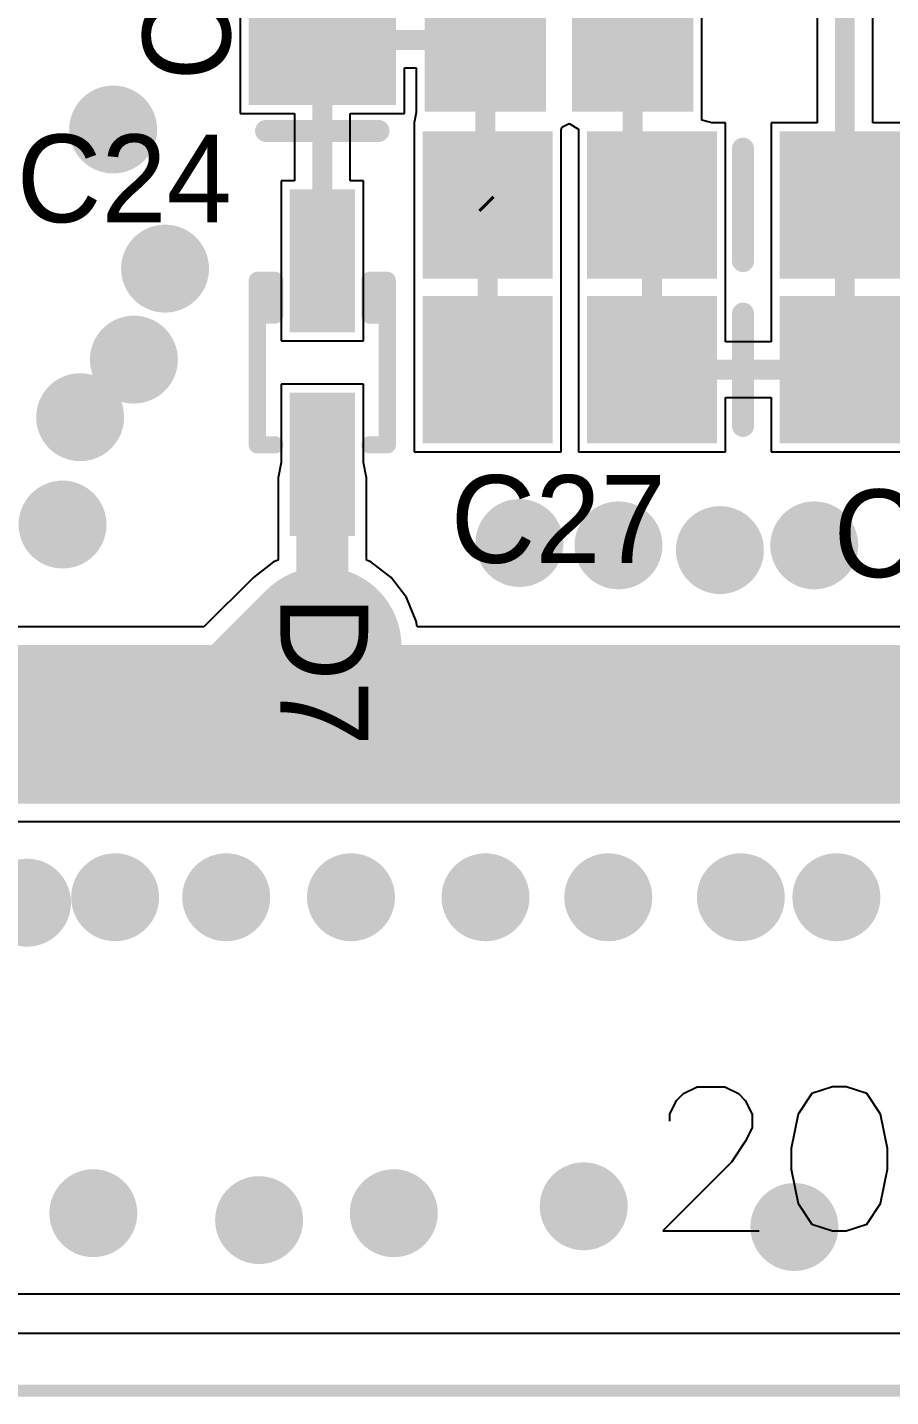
# Model space of a CAD drawing. Header units: millimetres. Extents: x 0 to 7.36, y -3.03 to 0.
# Drawn here: x 2.46 to 2.853, y -3.034 to -2.411 of the extents above; entities that cross this region are included whole.
import ezdxf

# ---------------------------------------------------------------- set-up
doc = ezdxf.new("R2010")
doc.units = ezdxf.units.MM
doc.header["$MEASUREMENT"] = 0
for name, color, linetype in [('BottomLayer', 5, 'Continuous'), ('KeepOutLayer', 6, 'Continuous'), ('MultiLayer', 9, 'Continuous'), ('TopLayer', 1, 'Continuous'), ('TopOverlay', 2, 'Continuous'), ('TopPaste', 8, 'Continuous'), ('TopSolder', 216, 'Continuous'), ('ViaHoleLayer', 16, 'Continuous')]:
    doc.layers.add(name, color=color, linetype=linetype)

# ---------------------------------------------------------------- blocks, each defined once
blk = doc.blocks.new('CAP_0805_30')
at = {"layer": 'TopLayer'}
for points in [[(-0.05511, -0.02953), (-0.00393, -0.02953), (-0.05511, 0.02953), (-0.00393, 0.02953)], [(0.0197, -0.02953), (0.07088, -0.02953), (0.0197, 0.02953), (0.07088, 0.02953)]]:
    blk.add_solid(points, dxfattribs=at)
at = {"layer": 'TopOverlay', "const_width": 0.01}
blk.add_lwpolyline([(-0.07088, 0.02557), (-0.07088, -0.02557)], dxfattribs=at)
at = {"layer": 'TopOverlay', "const_width": 0.005}
for points in [[(-0.07338, 0.02557, 1), (-0.06838, 0.02557, 1)], [(-0.07338, -0.02557, 1), (-0.06838, -0.02557, 1)]]:
    blk.add_lwpolyline(points, format="xyb", close=True, dxfattribs=at)
at = {"layer": 'TopPaste'}
for points in [[(-0.05511, -0.02953), (-0.00393, -0.02953), (-0.05511, 0.02953), (-0.00393, 0.02953)], [(0.0197, -0.02953), (0.07088, -0.02953), (0.0197, 0.02953), (0.07088, 0.02953)]]:
    blk.add_solid(points, dxfattribs=at)
at = {"layer": 'TopSolder'}
for points in [[(-0.05911, -0.03353), (0.00007, -0.03353), (-0.05911, 0.03353), (0.00007, 0.03353)], [(0.0157, -0.03353), (0.07488, -0.03353), (0.0157, 0.03353), (0.07488, 0.03353)]]:
    blk.add_solid(points, dxfattribs=at)
blk = doc.blocks.new('CAP_0805_91')
at = {"layer": 'TopLayer'}
for points in [[(-0.05511, -0.02953), (-0.00393, -0.02953), (-0.05511, 0.02953), (-0.00393, 0.02953)], [(0.0197, -0.02953), (0.07088, -0.02953), (0.0197, 0.02953), (0.07088, 0.02953)]]:
    blk.add_solid(points, dxfattribs=at)
at = {"layer": 'TopOverlay', "const_width": 0.01}
blk.add_lwpolyline([(-0.07088, 0.02557), (-0.07088, -0.02557)], dxfattribs=at)
at = {"layer": 'TopOverlay', "const_width": 0.005}
for points in [[(-0.07338, 0.02557, 1), (-0.06838, 0.02557, 1)], [(-0.07338, -0.02557, 1), (-0.06838, -0.02557, 1)]]:
    blk.add_lwpolyline(points, format="xyb", close=True, dxfattribs=at)
at = {"layer": 'TopPaste'}
for points in [[(-0.05511, -0.02953), (-0.00393, -0.02953), (-0.05511, 0.02953), (-0.00393, 0.02953)], [(0.0197, -0.02953), (0.07088, -0.02953), (0.0197, 0.02953), (0.07088, 0.02953)]]:
    blk.add_solid(points, dxfattribs=at)
at = {"layer": 'TopSolder'}
for points in [[(-0.05911, -0.03353), (0.00007, -0.03353), (-0.05911, 0.03353), (0.00007, 0.03353)], [(0.0157, -0.03353), (0.07488, -0.03353), (0.0157, 0.03353), (0.07488, 0.03353)]]:
    blk.add_solid(points, dxfattribs=at)
blk = doc.blocks.new('SOD_323_101')
at = {"layer": 'TopLayer'}
for points in [[(-0.0748, -0.01083), (-0.01772, -0.01083), (-0.0748, 0.01083), (-0.01772, 0.01083)], [(0.01772, -0.01083), (0.0748, -0.01083), (0.01772, 0.01083), (0.0748, 0.01083)]]:
    blk.add_solid(points, dxfattribs=at)
at = {"layer": 'TopOverlay', "const_width": 0.00787}
for points in [[(-0.0374, 0.02953), (0.0374, 0.02953)], [(-0.0374, 0.02953), (-0.0374, 0.02165)], [(0.02165, 0.02953), (0.02165, 0.02165)], [(0.0374, 0.02953), (0.0374, 0.02165)], [(0.02165, 0.02165), (0.0374, 0.02165)], [(-0.0374, -0.02165), (-0.0374, -0.02953)], [(0.02165, -0.02165), (0.0374, -0.02165)], [(0.02165, -0.02165), (0.02165, -0.02953)], [(0.0374, -0.02165), (0.0374, -0.02953)], [(-0.0374, -0.02953), (0.0374, -0.02953)]]:
    blk.add_lwpolyline(points, dxfattribs=at)
at = {"layer": 'TopOverlay', "const_width": 0.00394}
for points in [[(-0.03937, 0.02953, 1), (-0.03543, 0.02953, 1)], [(-0.03937, 0.02953, 1), (-0.03543, 0.02953, 1)], [(0.01969, 0.02953, 1), (0.02362, 0.02953, 1)], [(0.03543, 0.02953, 1), (0.03937, 0.02953, 1)], [(0.03543, 0.02953, 1), (0.03937, 0.02953, 1)], [(-0.03937, 0.02165, 1), (-0.03543, 0.02165, 1)], [(0.01969, 0.02165, 1), (0.02362, 0.02165, 1)], [(0.01969, 0.02165, 1), (0.02362, 0.02165, 1)], [(0.03543, 0.02165, 1), (0.03937, 0.02165, 1)], [(0.03543, 0.02165, 1), (0.03937, 0.02165, 1)], [(-0.03937, -0.02165, 1), (-0.03543, -0.02165, 1)], [(0.01969, -0.02165, 1), (0.02362, -0.02165, 1)], [(0.01969, -0.02165, 1), (0.02362, -0.02165, 1)], [(0.03543, -0.02165, 1), (0.03937, -0.02165, 1)], [(0.03543, -0.02165, 1), (0.03937, -0.02165, 1)], [(-0.03937, -0.02953, 1), (-0.03543, -0.02953, 1)], [(-0.03937, -0.02953, 1), (-0.03543, -0.02953, 1)], [(0.01969, -0.02953, 1), (0.02362, -0.02953, 1)], [(0.03543, -0.02953, 1), (0.03937, -0.02953, 1)], [(0.03543, -0.02953, 1), (0.03937, -0.02953, 1)]]:
    blk.add_lwpolyline(points, format="xyb", close=True, dxfattribs=at)
at = {"layer": 'TopPaste'}
for points in [[(-0.0748, -0.01083), (-0.01772, -0.01083), (-0.0748, 0.01083), (-0.01772, 0.01083)], [(0.01772, -0.01083), (0.0748, -0.01083), (0.01772, 0.01083), (0.0748, 0.01083)]]:
    blk.add_solid(points, dxfattribs=at)
at = {"layer": 'TopSolder'}
for points in [[(-0.0788, -0.01483), (-0.01372, -0.01483), (-0.0788, 0.01483), (-0.01372, 0.01483)], [(0.01372, -0.01483), (0.0788, -0.01483), (0.01372, 0.01483), (0.0788, 0.01483)]]:
    blk.add_solid(points, dxfattribs=at)
blk = doc.blocks.new('CAP_0805_169')
at = {"layer": 'TopLayer'}
for points in [[(-0.05511, -0.02953), (-0.00393, -0.02953), (-0.05511, 0.02953), (-0.00393, 0.02953)], [(0.0197, -0.02953), (0.07088, -0.02953), (0.0197, 0.02953), (0.07088, 0.02953)]]:
    blk.add_solid(points, dxfattribs=at)
at = {"layer": 'TopOverlay', "const_width": 0.01}
blk.add_lwpolyline([(-0.07088, 0.02557), (-0.07088, -0.02557)], dxfattribs=at)
at = {"layer": 'TopOverlay', "const_width": 0.005}
for points in [[(-0.07338, 0.02557, 1), (-0.06838, 0.02557, 1)], [(-0.07338, -0.02557, 1), (-0.06838, -0.02557, 1)]]:
    blk.add_lwpolyline(points, format="xyb", close=True, dxfattribs=at)
at = {"layer": 'TopPaste'}
for points in [[(-0.05511, -0.02953), (-0.00393, -0.02953), (-0.05511, 0.02953), (-0.00393, 0.02953)], [(0.0197, -0.02953), (0.07088, -0.02953), (0.0197, 0.02953), (0.07088, 0.02953)]]:
    blk.add_solid(points, dxfattribs=at)
at = {"layer": 'TopSolder'}
for points in [[(-0.05911, -0.03353), (0.00007, -0.03353), (-0.05911, 0.03353), (0.00007, 0.03353)], [(0.0157, -0.03353), (0.07488, -0.03353), (0.0157, 0.03353), (0.07488, 0.03353)]]:
    blk.add_solid(points, dxfattribs=at)
blk = doc.blocks.new('CAP_0805_177')
at = {"layer": 'TopLayer'}
for points in [[(-0.05511, -0.02953), (-0.00393, -0.02953), (-0.05511, 0.02953), (-0.00393, 0.02953)], [(0.0197, -0.02953), (0.07088, -0.02953), (0.0197, 0.02953), (0.07088, 0.02953)]]:
    blk.add_solid(points, dxfattribs=at)
at = {"layer": 'TopOverlay', "const_width": 0.01}
blk.add_lwpolyline([(-0.07088, 0.02557), (-0.07088, -0.02557)], dxfattribs=at)
at = {"layer": 'TopOverlay', "const_width": 0.005}
for points in [[(-0.07338, 0.02557, 1), (-0.06838, 0.02557, 1)], [(-0.07338, -0.02557, 1), (-0.06838, -0.02557, 1)]]:
    blk.add_lwpolyline(points, format="xyb", close=True, dxfattribs=at)
at = {"layer": 'TopPaste'}
for points in [[(-0.05511, -0.02953), (-0.00393, -0.02953), (-0.05511, 0.02953), (-0.00393, 0.02953)], [(0.0197, -0.02953), (0.07088, -0.02953), (0.0197, 0.02953), (0.07088, 0.02953)]]:
    blk.add_solid(points, dxfattribs=at)
at = {"layer": 'TopSolder'}
for points in [[(-0.05911, -0.03353), (0.00007, -0.03353), (-0.05911, 0.03353), (0.00007, 0.03353)], [(0.0157, -0.03353), (0.07488, -0.03353), (0.0157, 0.03353), (0.07488, 0.03353)]]:
    blk.add_solid(points, dxfattribs=at)
blk = doc.blocks.new('CAP_0805_228')
at = {"layer": 'TopLayer'}
for points in [[(-0.05511, -0.02953), (-0.00393, -0.02953), (-0.05511, 0.02953), (-0.00393, 0.02953)], [(0.0197, -0.02953), (0.07088, -0.02953), (0.0197, 0.02953), (0.07088, 0.02953)]]:
    blk.add_solid(points, dxfattribs=at)
at = {"layer": 'TopOverlay', "const_width": 0.01}
blk.add_lwpolyline([(-0.07088, 0.02557), (-0.07088, -0.02557)], dxfattribs=at)
at = {"layer": 'TopOverlay', "const_width": 0.005}
for points in [[(-0.07338, 0.02557, 1), (-0.06838, 0.02557, 1)], [(-0.07338, -0.02557, 1), (-0.06838, -0.02557, 1)]]:
    blk.add_lwpolyline(points, format="xyb", close=True, dxfattribs=at)
at = {"layer": 'TopPaste'}
for points in [[(-0.05511, -0.02953), (-0.00393, -0.02953), (-0.05511, 0.02953), (-0.00393, 0.02953)], [(0.0197, -0.02953), (0.07088, -0.02953), (0.0197, 0.02953), (0.07088, 0.02953)]]:
    blk.add_solid(points, dxfattribs=at)
at = {"layer": 'TopSolder'}
for points in [[(-0.05911, -0.03353), (0.00007, -0.03353), (-0.05911, 0.03353), (0.00007, 0.03353)], [(0.0157, -0.03353), (0.07488, -0.03353), (0.0157, 0.03353), (0.07488, 0.03353)]]:
    blk.add_solid(points, dxfattribs=at)
blk = doc.blocks.new('IND_0805_272')
at = {"layer": 'TopLayer'}
for points in [[(-0.05709, -0.02854), (-0.00984, -0.02854), (-0.05709, 0.02854), (-0.00984, 0.02854)], [(0.00984, -0.02854), (0.05709, -0.02854), (0.00984, 0.02854), (0.05709, 0.02854)]]:
    blk.add_solid(points, dxfattribs=at)
at = {"layer": 'TopPaste'}
for points in [[(-0.05709, -0.02854), (-0.00984, -0.02854), (-0.05709, 0.02854), (-0.00984, 0.02854)], [(0.00984, -0.02854), (0.05709, -0.02854), (0.00984, 0.02854), (0.05709, 0.02854)]]:
    blk.add_solid(points, dxfattribs=at)
at = {"layer": 'TopSolder'}
for points in [[(-0.06109, -0.03254), (-0.00584, -0.03254), (-0.06109, 0.03254), (-0.00584, 0.03254)], [(0.00584, -0.03254), (0.06109, -0.03254), (0.00584, 0.03254), (0.06109, 0.03254)]]:
    blk.add_solid(points, dxfattribs=at)

msp = doc.modelspace()

# ---------------------------------------------------------------- linework, layer by layer
at = {"layer": 'BottomLayer'}
msp.add_line((7.35137, -2.98764), (0.04957, -2.98764), dxfattribs=at)
at = {"layer": 'BottomLayer', "const_width": 0.02}
for points in [[(2.48891, -2.45781, 1), (2.50891, -2.45781, 1)], [(2.51251, -2.52111, 1), (2.53251, -2.52111, 1)], [(2.49833, -2.56249, 1), (2.51833, -2.56249, 1)], [(2.47389, -2.58869, 1), (2.49389, -2.58869, 1)], [(2.46589, -2.63754, 1), (2.48589, -2.63754, 1)], [(2.67368, -2.64593, 1), (2.69368, -2.64593, 1)], [(2.71874, -2.647, 1), (2.73874, -2.647, 1)], [(2.80778, -2.647, 1), (2.82778, -2.647, 1)], [(2.76487, -2.64915, 1), (2.78487, -2.64915, 1)], [(2.44972, -2.80955, 1), (2.46972, -2.80955, 1)], [(2.48979, -2.80709, 1), (2.50979, -2.80709, 1)], [(2.54032, -2.80709, 1), (2.56032, -2.80709, 1)], [(2.59707, -2.80709, 1), (2.61707, -2.80709, 1)], [(2.65824, -2.80709, 1), (2.67824, -2.80709, 1)], [(2.7141, -2.80709, 1), (2.7341, -2.80709, 1)], [(2.77439, -2.80709, 1), (2.79439, -2.80709, 1)], [(2.81783, -2.80709, 1), (2.83783, -2.80709, 1)], [(2.47987, -2.95081, 1), (2.49987, -2.95081, 1)], [(2.61652, -2.95081, 1), (2.63652, -2.95081, 1)], [(2.70292, -2.94767, 1), (2.72292, -2.94767, 1)], [(2.55527, -2.95395, 1), (2.57527, -2.95395, 1)], [(2.79873, -2.95709, 1), (2.81873, -2.95709, 1)]]:
    msp.add_lwpolyline(points, format="xyb", close=True, dxfattribs=at)
at = {"layer": 'KeepOutLayer'}
for const_width in [0.00551, 0.005]:
    msp.add_lwpolyline([(0, -3.0315), (7.3622, -3.0315)], dxfattribs=dict(at, const_width=const_width))
at = {"layer": 'MultiLayer', "const_width": 0.02}
for points in [[(2.48891, -2.45781, 1), (2.50891, -2.45781, 1)], [(2.51251, -2.52111, 1), (2.53251, -2.52111, 1)], [(2.49833, -2.56249, 1), (2.51833, -2.56249, 1)], [(2.47389, -2.58869, 1), (2.49389, -2.58869, 1)], [(2.46589, -2.63754, 1), (2.48589, -2.63754, 1)], [(2.67368, -2.64593, 1), (2.69368, -2.64593, 1)], [(2.71874, -2.647, 1), (2.73874, -2.647, 1)], [(2.80778, -2.647, 1), (2.82778, -2.647, 1)], [(2.76487, -2.64915, 1), (2.78487, -2.64915, 1)], [(2.44972, -2.80955, 1), (2.46972, -2.80955, 1)], [(2.48979, -2.80709, 1), (2.50979, -2.80709, 1)], [(2.54032, -2.80709, 1), (2.56032, -2.80709, 1)], [(2.59707, -2.80709, 1), (2.61707, -2.80709, 1)], [(2.65824, -2.80709, 1), (2.67824, -2.80709, 1)], [(2.7141, -2.80709, 1), (2.7341, -2.80709, 1)], [(2.77439, -2.80709, 1), (2.79439, -2.80709, 1)], [(2.81783, -2.80709, 1), (2.83783, -2.80709, 1)], [(2.47987, -2.95081, 1), (2.49987, -2.95081, 1)], [(2.61652, -2.95081, 1), (2.63652, -2.95081, 1)], [(2.70292, -2.94767, 1), (2.72292, -2.94767, 1)], [(2.55527, -2.95395, 1), (2.57527, -2.95395, 1)], [(2.79873, -2.95709, 1), (2.81873, -2.95709, 1)]]:
    msp.add_lwpolyline(points, format="xyb", close=True, dxfattribs=at)
at = {"layer": 'TopLayer'}
for p, q in [((2.55661, -2.38365), (2.55661, -2.45058)), ((2.76664, -2.45353), (2.76664, -2.3807)), ((2.81906, -2.40038), (2.81906, -2.45471)), ((2.84435, -2.45471), (2.84435, -2.40038)), ((2.63141, -2.45058), (2.63141, -2.42976)), ((2.63141, -2.42976), (2.63672, -2.42976)), ((2.63672, -2.42976), (2.63672, -2.45012)), ((2.55661, -2.45058), (2.58136, -2.45058)), ((2.58136, -2.45058), (2.58136, -2.48119)), ((2.60665, -2.48119), (2.60665, -2.45058)), ((2.60665, -2.45058), (2.63141, -2.45058)), ((2.63672, -2.45012), (2.63574, -2.45471)), ((2.77115, -2.45471), (2.76664, -2.45353)), ((2.63574, -2.45471), (2.63574, -2.45471)), ((2.63574, -2.45471), (2.63574, -2.45471)), ((2.63574, -2.45471), (2.63574, -2.52952)), ((2.70267, -2.45813), (2.70296, -2.45675)), ((2.70267, -2.52952), (2.70267, -2.45813)), ((2.70296, -2.45675), (2.70627, -2.45514)), ((2.70627, -2.45514), (2.71054, -2.45765)), ((2.71054, -2.45765), (2.71054, -2.52952)), ((2.77747, -2.45471), (2.77115, -2.45471)), ((2.77747, -2.52952), (2.77747, -2.45471)), ((2.81906, -2.45471), (2.79824, -2.45471)), ((2.79824, -2.45471), (2.79824, -2.52952)), ((2.86517, -2.45471), (2.84435, -2.45471)), ((2.58136, -2.48119), (2.57531, -2.48119)), ((2.57531, -2.48119), (2.57531, -2.55402)), ((2.61271, -2.48119), (2.60665, -2.48119)), ((2.61271, -2.55402), (2.61271, -2.48119)), ((2.63574, -2.52952), (2.63574, -2.52952)), ((2.63574, -2.52952), (2.63574, -2.52971)), ((2.63574, -2.52971), (2.63574, -2.52971)), ((2.63574, -2.52971), (2.63574, -2.60452)), ((2.70267, -2.52971), (2.70267, -2.52952)), ((2.70267, -2.52952), (2.70267, -2.52952)), ((2.70267, -2.60452), (2.70267, -2.52971)), ((2.70267, -2.52971), (2.70267, -2.52971)), ((2.71054, -2.52952), (2.71054, -2.52952)), ((2.71054, -2.52952), (2.71054, -2.52971)), ((2.71054, -2.52971), (2.71054, -2.52971)), ((2.71054, -2.52971), (2.71054, -2.60452)), ((2.77747, -2.52971), (2.77747, -2.52952)), ((2.77747, -2.52952), (2.77747, -2.52952)), ((2.77747, -2.55447), (2.77747, -2.52971)), ((2.77747, -2.52971), (2.77747, -2.52971)), ((2.79824, -2.52952), (2.79824, -2.52952)), ((2.79824, -2.52952), (2.79824, -2.52971)), ((2.79824, -2.52971), (2.79824, -2.52971)), ((2.79824, -2.52971), (2.79824, -2.55447)), ((2.57531, -2.55402), (2.61271, -2.55402)), ((2.79824, -2.55447), (2.77747, -2.55447)), ((2.61271, -2.57371), (2.57531, -2.57371)), ((2.57531, -2.57371), (2.57531, -2.60934)), ((2.61271, -2.60934), (2.61271, -2.57371)), ((2.77747, -2.60452), (2.77747, -2.57976)), ((2.77747, -2.57976), (2.79824, -2.57976)), ((2.79824, -2.57976), (2.79824, -2.60452)), ((2.57531, -2.60934), (2.57394, -2.61623)), ((2.61408, -2.61623), (2.61271, -2.60934)), ((2.63574, -2.60452), (2.70267, -2.60452)), ((2.71054, -2.60452), (2.77747, -2.60452)), ((2.79824, -2.60452), (2.86517, -2.60452)), ((2.57394, -2.61623), (2.57394, -2.65369)), ((2.61408, -2.65369), (2.61408, -2.61623)), ((2.57187, -2.65455), (2.5627, -2.66159)), ((2.57394, -2.65369), (2.57187, -2.65455)), ((2.61615, -2.65455), (2.61408, -2.65369)), ((2.62532, -2.66159), (2.61615, -2.65455)), ((2.5627, -2.66159), (2.54016, -2.68413)), ((2.63235, -2.67076), (2.62532, -2.66159)), ((2.63678, -2.68143), (2.63235, -2.67076)), ((2.54016, -2.68413), (2.13762, -2.68413)), ((2.63713, -2.68413), (2.63678, -2.68143)), ((3.00695, -2.68413), (2.63713, -2.68413)), ((1.23348, -2.77268), (4.44972, -2.77268)), ((7.33622, -3.00551), (0.02598, -3.00551))]:
    msp.add_line(p, q, dxfattribs=at)
for points, const_width in [([(2.8317, -2.49211), (2.8317, -2.36711)], 0.00906), ([(2.59401, -2.41711), (2.66821, -2.41711)], 0.00906), ([(2.59401, -2.52961), (2.59401, -2.41711)], 0.00906), ([(2.66821, -2.49112), (2.66821, -2.41711)], 0.00906), ([(2.73514, -2.48325), (2.73514, -2.41711)], 0.00906), ([(2.73514, -2.48325), (2.74401, -2.49211)], 0.00906), ([(2.66821, -2.49112), (2.6692, -2.49211)], 0.00906), ([(2.6692, -2.56711), (2.6692, -2.49211)], 0.00906), ([(2.74401, -2.56711), (2.74401, -2.49211)], 0.00906), ([(2.8317, -2.56711), (2.8317, -2.49211)], 0.00906), ([(2.74401, -2.56711), (2.8317, -2.56711)], 0.00906), ([(2.59401, -2.69289), (2.59401, -2.61623)], 0.02362), ([(2.5585, -2.72841), (2.59401, -2.69289)], 0.07205), ([(2.03237, -2.72841), (2.5585, -2.72841)], 0.07205), ([(2.5585, -2.72841), (3.02529, -2.72841)], 0.07205)]:
    msp.add_lwpolyline(points, dxfattribs=dict(at, const_width=const_width))
for points, const_width in [([(2.59174, -2.41711, 1), (2.59627, -2.41711, 1)], 0.00453), ([(2.59174, -2.41711, 1), (2.59627, -2.41711, 1)], 0.00453), ([(2.66595, -2.41711, 1), (2.67048, -2.41711, 1)], 0.00453), ([(2.66595, -2.41711, 1), (2.67048, -2.41711, 1)], 0.00453), ([(2.73288, -2.41711, 1), (2.73741, -2.41711, 1)], 0.00453), ([(2.48891, -2.45781, 1), (2.50891, -2.45781, 1)], 0.02), ([(2.73288, -2.48325, 1), (2.73741, -2.48325, 1)], 0.00453), ([(2.73288, -2.48325, 1), (2.73741, -2.48325, 1)], 0.00453), ([(2.66595, -2.49112, 1), (2.67048, -2.49112, 1)], 0.00453), ([(2.66595, -2.49112, 1), (2.67048, -2.49112, 1)], 0.00453), ([(2.66694, -2.49211, 1), (2.67147, -2.49211, 1)], 0.00453), ([(2.66694, -2.49211, 1), (2.67147, -2.49211, 1)], 0.00453), ([(2.74174, -2.49211, 1), (2.74627, -2.49211, 1)], 0.00453), ([(2.74174, -2.49211, 1), (2.74627, -2.49211, 1)], 0.00453), ([(2.82944, -2.49211, 1), (2.83397, -2.49211, 1)], 0.00453), ([(2.82944, -2.49211, 1), (2.83397, -2.49211, 1)], 0.00453), ([(2.51251, -2.52111, 1), (2.53251, -2.52111, 1)], 0.02), ([(2.59174, -2.52961, 1), (2.59627, -2.52961, 1)], 0.00453), ([(2.49833, -2.56249, 1), (2.51833, -2.56249, 1)], 0.02), ([(2.66694, -2.56711, 1), (2.67147, -2.56711, 1)], 0.00453), ([(2.74174, -2.56711, 1), (2.74627, -2.56711, 1)], 0.00453), ([(2.74174, -2.56711, 1), (2.74627, -2.56711, 1)], 0.00453), ([(2.82944, -2.56711, 1), (2.83397, -2.56711, 1)], 0.00453), ([(2.82944, -2.56711, 1), (2.83397, -2.56711, 1)], 0.00453), ([(2.47389, -2.58869, 1), (2.49389, -2.58869, 1)], 0.02), ([(2.5881, -2.61623, 1), (2.59991, -2.61623, 1)], 0.01181), ([(2.46589, -2.63754, 1), (2.48589, -2.63754, 1)], 0.02), ([(2.67368, -2.64593, 1), (2.69368, -2.64593, 1)], 0.02), ([(2.71874, -2.647, 1), (2.73874, -2.647, 1)], 0.02), ([(2.80778, -2.647, 1), (2.82778, -2.647, 1)], 0.02), ([(2.76487, -2.64915, 1), (2.78487, -2.64915, 1)], 0.02), ([(2.576, -2.69289, 1), (2.61202, -2.69289, 1)], 0.03602), ([(2.5881, -2.69289, 1), (2.59991, -2.69289, 1)], 0.01181), ([(2.54048, -2.72841, 1), (2.57651, -2.72841, 1)], 0.03602), ([(2.54048, -2.72841, 1), (2.57651, -2.72841, 1)], 0.03602), ([(2.54048, -2.72841, 1), (2.57651, -2.72841, 1)], 0.03602), ([(2.44972, -2.80955, 1), (2.46972, -2.80955, 1)], 0.02), ([(2.48979, -2.80709, 1), (2.50979, -2.80709, 1)], 0.02), ([(2.54032, -2.80709, 1), (2.56032, -2.80709, 1)], 0.02), ([(2.59707, -2.80709, 1), (2.61707, -2.80709, 1)], 0.02), ([(2.65824, -2.80709, 1), (2.67824, -2.80709, 1)], 0.02), ([(2.7141, -2.80709, 1), (2.7341, -2.80709, 1)], 0.02), ([(2.77439, -2.80709, 1), (2.79439, -2.80709, 1)], 0.02), ([(2.81783, -2.80709, 1), (2.83783, -2.80709, 1)], 0.02), ([(2.47987, -2.95081, 1), (2.49987, -2.95081, 1)], 0.02), ([(2.61652, -2.95081, 1), (2.63652, -2.95081, 1)], 0.02), ([(2.70292, -2.94767, 1), (2.72292, -2.94767, 1)], 0.02), ([(2.55527, -2.95395, 1), (2.57527, -2.95395, 1)], 0.02), ([(2.79873, -2.95709, 1), (2.81873, -2.95709, 1)], 0.02)]:
    msp.add_lwpolyline(points, format="xyb", close=True, dxfattribs=dict(at, const_width=const_width))
at = {"layer": 'TopOverlay'}
for p, q in [((2.75516, -2.89951), (2.75829, -2.89638)), ((2.75829, -2.89638), (2.76454, -2.89326)), ((2.76454, -2.89326), (2.77703, -2.89326)), ((2.77703, -2.89326), (2.78328, -2.89638)), ((2.78328, -2.89638), (2.7864, -2.89951)), ((2.81671, -2.89638), (2.81046, -2.90575)), ((2.82608, -2.89326), (2.81671, -2.89638)), ((2.83233, -2.89326), (2.82608, -2.89326)), ((2.8417, -2.89638), (2.83233, -2.89326)), ((2.84795, -2.90575), (2.8417, -2.89638)), ((2.75204, -2.90575), (2.75516, -2.89951)), ((2.7864, -2.89951), (2.78953, -2.90575)), ((2.75204, -2.90888), (2.75204, -2.90575)), ((2.78953, -2.90575), (2.78953, -2.912)), ((2.81046, -2.90575), (2.80733, -2.92137)), ((2.85107, -2.92137), (2.84795, -2.90575)), ((2.78953, -2.912), (2.7864, -2.91825)), ((2.7864, -2.91825), (2.78016, -2.92762)), ((2.80733, -2.92137), (2.80733, -2.93075)), ((2.85107, -2.93075), (2.85107, -2.92137)), ((2.78016, -2.92762), (2.74892, -2.95886)), ((2.80733, -2.93075), (2.81046, -2.94637)), ((2.84795, -2.94637), (2.85107, -2.93075)), ((2.81046, -2.94637), (2.81671, -2.95574)), ((2.8417, -2.95574), (2.84795, -2.94637)), ((2.81671, -2.95574), (2.82608, -2.95886)), ((2.83233, -2.95886), (2.8417, -2.95574)), ((2.74892, -2.95886), (2.79265, -2.95886)), ((2.82608, -2.95886), (2.83233, -2.95886))]:
    msp.add_line(p, q, dxfattribs=at)
at = {"layer": 'ViaHoleLayer', "const_width": 0.00956}
for points in [[(2.49412, -2.45781, 1), (2.50369, -2.45781, 1)], [(2.51773, -2.52111, 1), (2.52729, -2.52111, 1)], [(2.50355, -2.56249, 1), (2.51311, -2.56249, 1)], [(2.47911, -2.58869, 1), (2.48867, -2.58869, 1)], [(2.47111, -2.63754, 1), (2.48067, -2.63754, 1)], [(2.6789, -2.64593, 1), (2.68846, -2.64593, 1)], [(2.72396, -2.647, 1), (2.73352, -2.647, 1)], [(2.77009, -2.64915, 1), (2.77965, -2.64915, 1)], [(2.813, -2.647, 1), (2.82256, -2.647, 1)], [(2.45494, -2.80955, 1), (2.4645, -2.80955, 1)], [(2.49501, -2.80709, 1), (2.50457, -2.80709, 1)], [(2.54554, -2.80709, 1), (2.5551, -2.80709, 1)], [(2.60229, -2.80709, 1), (2.61185, -2.80709, 1)], [(2.66346, -2.80709, 1), (2.67302, -2.80709, 1)], [(2.71932, -2.80709, 1), (2.72888, -2.80709, 1)], [(2.77961, -2.80709, 1), (2.78917, -2.80709, 1)], [(2.82305, -2.80709, 1), (2.83262, -2.80709, 1)], [(2.70814, -2.94767, 1), (2.7177, -2.94767, 1)], [(2.48509, -2.95081, 1), (2.49465, -2.95081, 1)], [(2.56049, -2.95395, 1), (2.57005, -2.95395, 1)], [(2.62174, -2.95081, 1), (2.6313, -2.95081, 1)], [(2.80395, -2.95709, 1), (2.81351, -2.95709, 1)]]:
    msp.add_lwpolyline(points, format="xyb", close=True, dxfattribs=at)

# ---------------------------------------------------------------- block references
for name, p, rotation in [('CAP_0805_177', (2.59401, -2.3876), 90), ('IND_0805_272', (2.70168, -2.41711), 180), ('CAP_0805_30', (2.71449, -2.49211), 180), ('CAP_0805_169', (2.87699, -2.49211), 180), ('SOD_323_101', (2.59401, -2.56387), 90), ('CAP_0805_228', (2.71449, -2.56711), 180), ('CAP_0805_91', (2.87699, -2.56711), 180)]:
    msp.add_blockref(name, p, dxfattribs=dict(rotation=rotation))

# ---------------------------------------------------------------- texts
at = {"layer": 'TopOverlay'}
for s, rotation, p in [('C21', 90, (2.55222, -2.43558)), ('D7', 270, (2.575, -2.67))]:
    msp.add_text(s, height=0.039894, rotation=rotation, dxfattribs=at).set_placement(p)
for s, p in [('C24', (2.455, -2.5)), ('C27', (2.65241, -2.65495)), ('C18', (2.82653, -2.66146))]:
    msp.add_text(s, height=0.039894, dxfattribs=at).set_placement(p)

doc.saveas('drawing.dxf')
